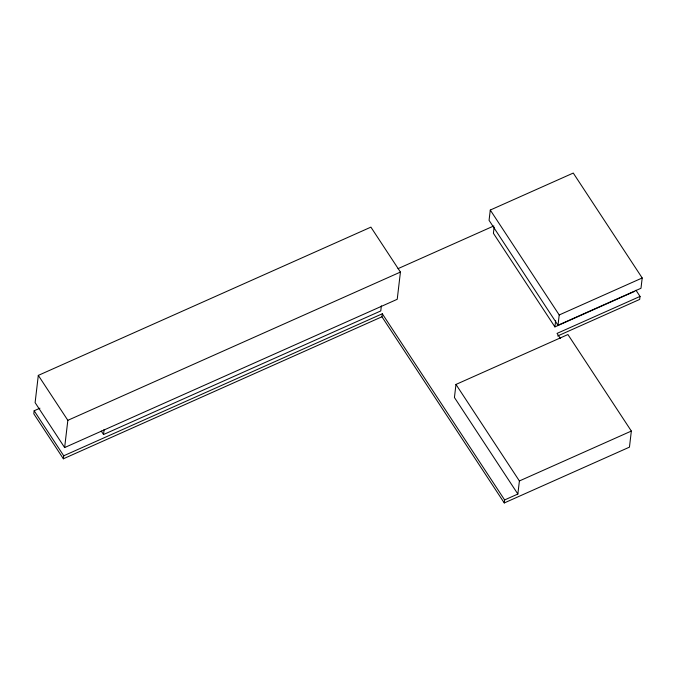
<?xml version="1.0" encoding="UTF-8"?>
<svg xmlns="http://www.w3.org/2000/svg" width="676" height="676" viewBox="0 0 676 676"><rect width="100%" height="100%" fill="white"/><g stroke="black" fill="none" stroke-linecap="round" stroke-linejoin="round"><path stroke-width="1.01" d="M39.935 408.194L34.155 410.771L33.8 413.78L63.375 458.784L381.948 316.774L382.303 313.774L63.73 455.785L63.375 458.784M38.312 375.391L35.11 402.626L64.634 447.563L397.226 299.299L400.429 272.065L370.904 227.136L38.312 375.391L67.837 420.32L64.634 447.563M381.374 305.839L380.774 310.935L103.529 434.524L104.121 429.429M455.97 384.433L454.433 397.513L517.858 494.038L504.626 499.936L504.271 502.944L629.457 447.14L631.342 431.06L567.924 334.535L455.97 384.433L519.396 480.957L517.858 494.038M490.277 210.05L489.069 220.342L558.004 325.257L640.992 288.263L642.2 277.971L573.265 173.056L490.277 210.05L559.213 314.965L558.004 325.257M494.131 227.195L493.412 233.305L554.912 326.897L634.587 291.381M554.912 326.897L555.63 320.787M635.981 290.241L640.037 296.418L639.682 299.417L557.649 335.98M398.029 268.651L493.835 225.945M67.837 420.32L400.429 272.065M559.213 314.965L642.2 277.971M640.037 296.418L557.049 333.403L560.345 338.423M519.396 480.957L631.342 431.06M382.303 313.774L504.626 499.936M381.948 316.774L504.271 502.944M101.248 431.051L103.529 434.524M34.155 410.771L63.73 455.785"/></g></svg>
